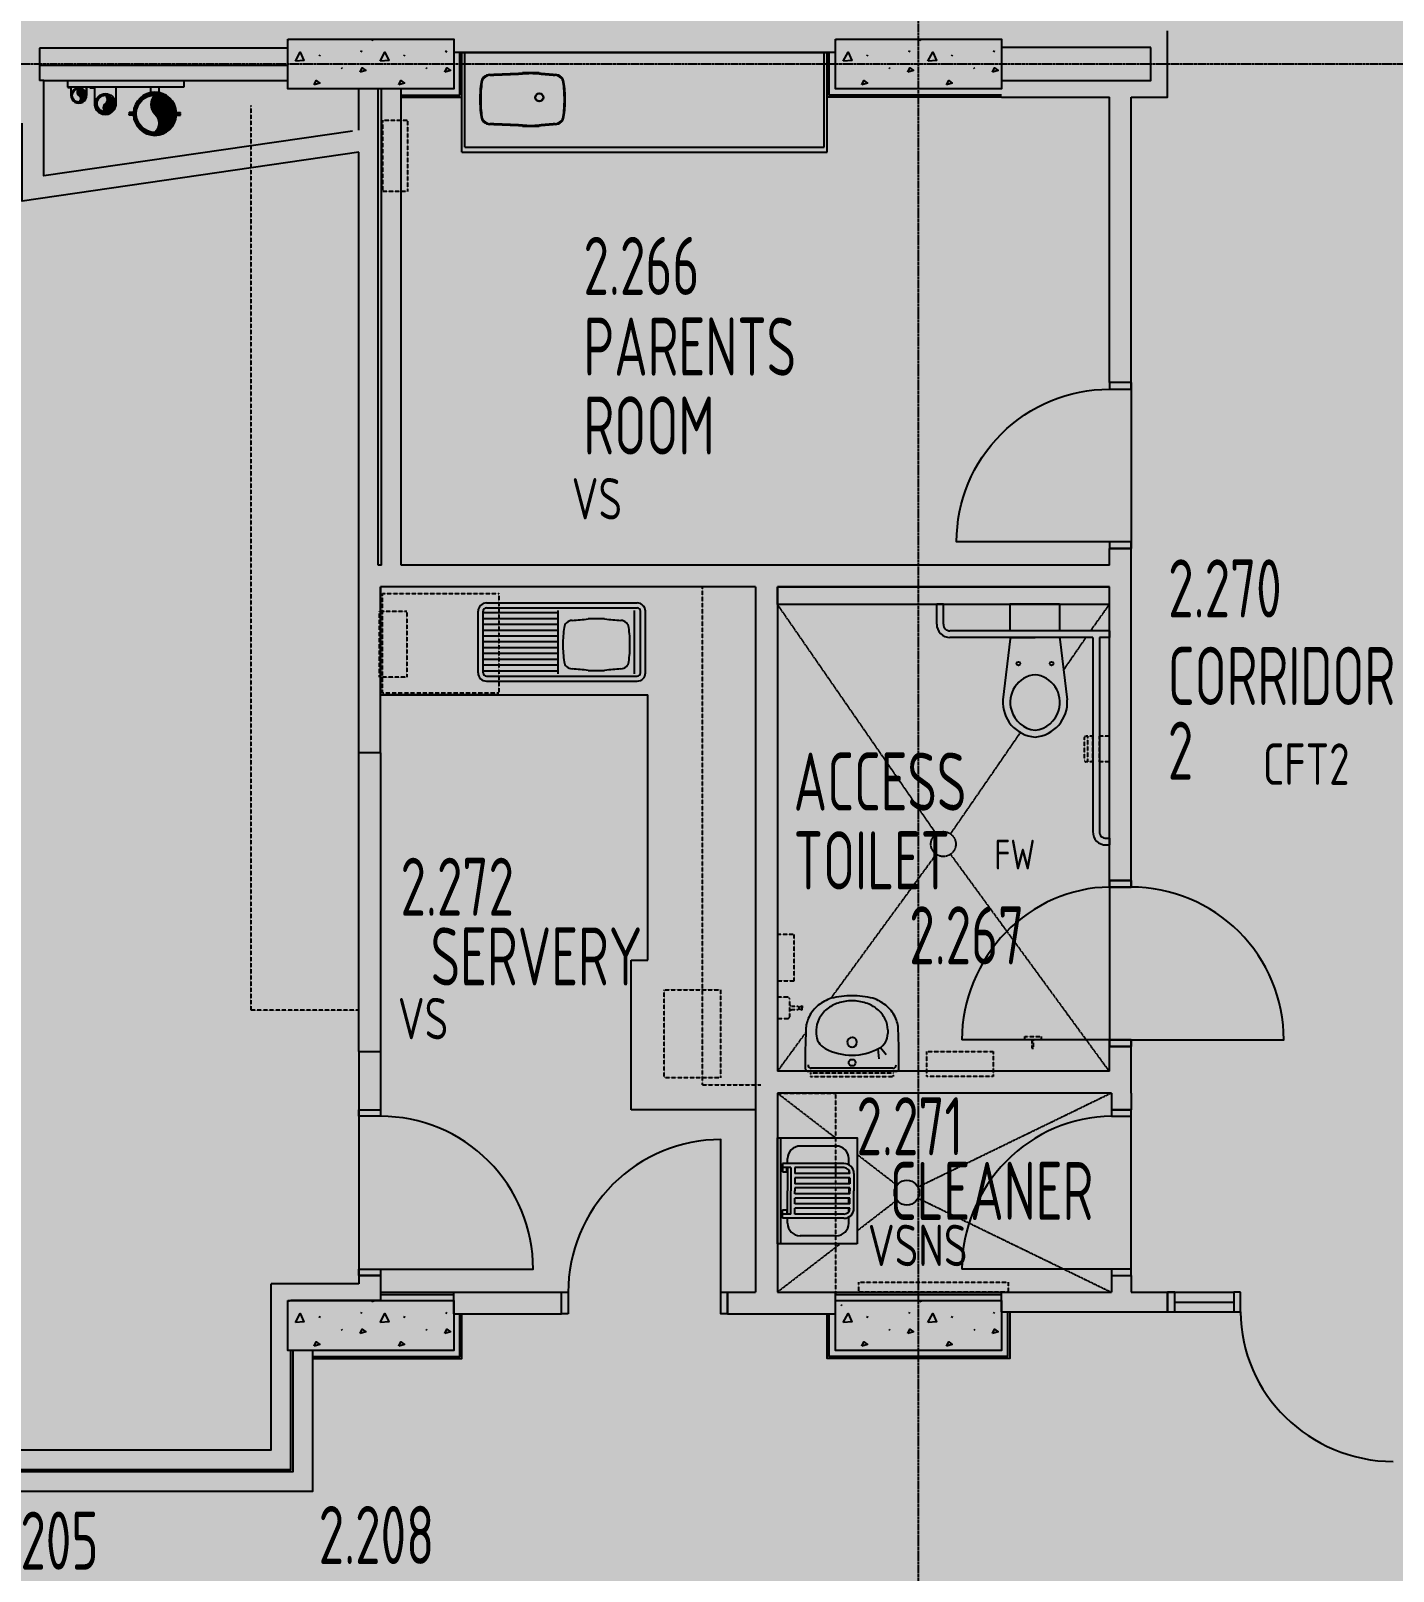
# Model space of a CAD drawing. Header units: millimetres. Extents: x -45258 to 103756, y -3540 to 105026.
# Drawn here: x 7626 to 15833, y 7762 to 17043 of the extents above; entities that cross this region are included whole.
import ezdxf
from ezdxf.enums import TextEntityAlignment as Align

# ---------------------------------------------------------------- set-up
doc = ezdxf.new("R2010")
doc.units = ezdxf.units.MM
doc.header["$LTSCALE"] = 0.4
for name, pattern in [('BLD-80-FL-2$0$CENTER', [50.8, 31.75, -6.35, 6.35, -6.35]), ('BLD-80-FL-2$0$DASHED2', [9.525, 6.35, -3.175]), ('BLD-80-FL-2$0$HIDDEN2', [4.7625, 3.175, -1.5875])]:
    doc.linetypes.add(name, pattern=pattern)
for name, color, linetype in [('BLD-80-FL-2$0$DO-EXST-6CO', 6, 'Continuous'), ('BLD-80-FL-2$0$FL-EXST-8CO', 8, 'Continuous'), ('BLD-80-FL-2$0$FU-FIXD-8CO-EXST', 8, 'Continuous'), ('BLD-80-FL-2$0$HY-FITT-8CO-EXST', 8, 'Continuous'), ('BLD-80-FL-2$0$ST-GRID-9CE', 9, 'BLD-80-FL-2$0$CENTER'), ('BLD-80-FL-2$0$TX-EXST-6CO', 6, 'Continuous'), ('BLD-80-FL-2$0$WA-HTCH-8CO-EXST', 8, 'Continuous'), ('BLD-80-FL-2$0$WA-MASN-3CO-EXST', 3, 'Continuous'), ('BLD-80-FL-2$0$WA-PART-6C0-EXST', 6, 'Continuous'), ('BLD-80-FL-2$0$WN-EXST-8CO', 8, 'Continuous'), ('XREF', 8, 'Continuous')]:
    doc.layers.add(name, color=color, linetype=linetype)
doc.layers.add('BLD-80-FL-2$0$FU-LOOS-8H2-EXST', color=8, linetype='BLD-80-FL-2$0$HIDDEN2', lineweight=25)
doc.layers.add('BLD-80-FL-2$0$SI-BUIL-253CO', color=253, linetype='Continuous', lineweight=25)
doc.styles.add('BLD-80-FL-2$0$ISO3098B', font='isocp2.shx', dxfattribs={"width": 0.8})

# ---------------------------------------------------------------- blocks, each defined once
blk = doc.blocks.new('BLD-80-FL-2', base_point=(226.58, 457.44))
at = {"layer": 'BLD-80-FL-2$0$SI-BUIL-253CO'}
h = blk.add_hatch(color=256, dxfattribs=at)
h.dxf.hatch_style = 1
h.paths.add_polyline_path([(33930.98, 4350.99), (36240.99, 4350.99), (36240.99, 199.98), (33930.98, 199.98)], flags=16)
h.paths.add_polyline_path([(38800, 6450.02), (41466.66, 6450.02), (41466.66, 3400.02), (38800, 3400.02)], flags=16)
h.paths.add_polyline_path([(36350, 2900.02), (39550, 2900.02), (39550, 200.02), (36350, 200.02)], flags=16)
h.paths.add_polyline_path([(41566.66, 6450.02), (44233.32, 6450.02), (44233.32, 3400.02), (41566.66, 3400.02)], flags=16)
h.paths.add_polyline_path([(38700, 6950.02), (38700, 3000.02), (36349.99, 3000.02), (36349.99, 6950.02), (29849.99, 6950.01), (29849.99, 8700.01), (27292.54, 8700.01), (27292.54, 8818.01), (28771.29, 18568.34), (29466.85, 23152.04), (16621.8, 25100.52), (16625.04, 25122.94), (16625.04, 27379.99), (12299.98, 27379.99), (12299.98, 27100), (13799.98, 27100), (13799.98, 25086.47), (219.98, 23282.48), (219.98, 19520), (3199.98, 19520), (3199.98, 17500), (199.98, 17500), (199.98, 17220), (1349.98, 17220), (1349.98, 16017.89), (739.79, 15927.75), (772.65, 15705.27), (-1172.02, 15418.02), (-327.38, 9699.99), (849.99, 9699.99), (849.99, 9474.99), (4649.78, 9474.99), (4649.78, 6950), (3600, 6950), (3600, 2989.93), (10761.85, 2240.02), (10784.76, 2458.82), (10752.61, 2462.19), (10752.61, 2550.02), (16300, 2550), (16300.02, 1881.32), (16155.36, 1896.47), (16132.45, 1677.66), (19500, 1325.05), (19500.01, 149.98), (18899.98, 147.57), (18900, -130.02), (47099.98, -129.97), (47099.98, 150.03), (46250, 150.03), (46250, 2900.03), (46999.99, 2900.03), (46999.99, 3399.98), (44333.26, 3399.98), (44333.26, 6450.02), (47099.99, 6450.02), (47099.99, 6950.02)])
at = {"layer": 'BLD-80-FL-2$0$DO-EXST-6CO'}
for points in [[(14349.99, 14421.02), (13429.99, 14421.02), (13429.99, 14421.02, -0.4142136), (14349.99, 15341.02)], [(14480.99, 11421.01), (15400.99, 11421.01), (15400.99, 11421.01, 0.4142136), (14481, 12341.01)], [(9958.99, 10040), (10878.99, 10040), (10878.99, 10040, 0.4142136), (9958.99, 10960)], [(12009.99, 9900), (12009.99, 10820), (12009.99, 10820.01, 0.4142136), (11089.99, 9900.01)]]:
    blk.add_lwpolyline(points, format="xyb", dxfattribs=at)
for points in [[(14480.99, 15341.02), (14480.99, 15381.02), (14349.99, 15381.02), (14349.99, 15341.02)], [(14480.99, 14381.02), (14480.98, 14421.01), (14349.99, 14421.02), (14349.99, 14381.02)], [(14480.98, 12341.01), (14480.98, 12381.01), (14349.99, 12381.01), (14349.99, 12341.01)], [(14350, 12341.01), (14350.01, 12381.01), (14481, 12381.01), (14481, 12341.01)], [(14350, 11381.01), (14350, 11421.01), (14480.99, 11421.01), (14480.99, 11381.01)], [(14480.99, 11381.01), (14480.99, 11421.01), (14350, 11421.01), (14350, 11381.01)], [(9827.99, 10960), (9827.99, 11000), (9958.99, 11000), (9958.99, 10960)], [(14480.99, 10960.01), (14480.99, 11000.01), (14362.99, 11000.01), (14362.99, 10960.01)], [(9827.99, 10000), (9827.99, 10040), (9958.99, 10040), (9958.99, 10000)], [(14481, 10000.01), (14481, 10040.01), (14363, 10040.01), (14363, 10000.01)], [(11089.99, 9769), (11049.99, 9769), (11049.99, 9900.01), (11089.99, 9900)], [(12049.99, 9769), (12009.99, 9769), (12009.99, 9900), (12049.99, 9900)], [(15140, 9900.01), (15099.99, 9900.01), (15100, 9782.01), (15140, 9782.01)]]:
    blk.add_lwpolyline(points, close=True, dxfattribs=at)
for points in [[(14350, 11421.01), (13460.99, 11421)], [(14363, 10040.01), (13461, 10040)]]:
    blk.add_lwpolyline(points, dxfattribs=at)
for centre, major_axis, ratio, start_param, end_param in [((14339.89, 11431.11), (-260.04, -875.08), 0.9594734, 3.4304479, 5.0012443), ((14357.13, 10045.87), (-260.89, -877.94), 0.9765413, 3.4304479, 5.0012443), ((16054.13, 9776.14), (877.93, -260.88), 0.9765544, 3.4304376, 5.0012339)]:
    blk.add_ellipse(centre, major_axis=major_axis, ratio=ratio, start_param=start_param, end_param=end_param, dxfattribs=at)
at = {"layer": 'BLD-80-FL-2$0$FL-EXST-8CO'}
for p, q in [((10449.98, 17369.01), (12649.98, 17369.01)), ((10449.98, 16769.01), (10449.98, 17369.01)), ((10467.98, 16799.01), (10467.98, 17360.53)), ((12631.98, 16799.01), (12631.98, 17369.01)), ((12649.98, 16769.01), (12649.98, 17369.01)), ((10467.98, 16799.01), (12631.98, 16799.01)), ((10449.98, 16769.01), (12649.98, 16769.01)), ((14480.99, 15381.02), (14480.99, 14381.02)), ((9958.99, 14150.01), (9958.99, 13500.01)), ((9827.99, 11350.01), (9827.99, 13150.01)), ((9958.99, 13150.01), (9958.99, 11350.01)), ((14349.99, 12381.01), (14349.99, 11381.01)), ((9827.99, 11000), (9827.99, 10000)), ((14481, 10015.73), (14481, 10960.01))]:
    blk.add_line(p, q, dxfattribs=at)
at = {"layer": 'BLD-80-FL-2$0$FL-EXST-8CO', "linetype": 'BLD-80-FL-2$0$DASHED2'}
for p, q in [((13307.41, 12661.75), (12349.99, 14045.01)), ((14349.99, 14045.01), (14236.08, 13885.01)), ((14208.61, 13845.01), (14074.68, 13650.82)), ((13816.2, 13276.01), (13392.57, 12661.75)), ((13306.4, 12538.98), (12671.2, 11670.3)), ((14349.99, 11231.01), (13393.58, 12538.98)), ((12521.12, 11465.05), (12349.99, 11231.01)), ((12349.99, 11100.01), (12700.09, 10830.73)), ((14362.99, 11100.01), (13197.37, 10533.11)), ((12830.07, 10730.76), (13070.62, 10545.73)), ((13070.62, 10454.28), (12830.07, 10269.26)), ((13197.37, 10466.91), (14363, 9900)), ((12727.97, 10190.73), (12349.99, 9900))]:
    blk.add_line(p, q, dxfattribs=at)
blk.add_circle((13349.99, 12600.01), 75, dxfattribs=at)
at = {"layer": 'BLD-80-FL-2$0$FU-FIXD-8CO-EXST'}
for p, q in [((9958.99, 13500.01), (11568.99, 13500.01)), ((11568.99, 11900.01), (11568.99, 13500.01)), ((11468.99, 11000.01), (11468.99, 11900.01)), ((11468.99, 11900.01), (11568.99, 11900.01)), ((11568.99, 11000.01), (11468.99, 11000.01)), ((12218.99, 11000.02), (11568.99, 11000.01))]:
    blk.add_line(p, q, dxfattribs=at)
at = {"layer": 'BLD-80-FL-2$0$FU-LOOS-8H2-EXST'}
for p, q in [((9177.99, 17049.99), (9177.99, 11599.98)), ((9972.83, 16531.31), (9972.83, 16962.29)), ((9972.83, 16962.29), (10122.12, 16962.29)), ((10122.12, 16962.29), (10122.12, 16531.31)), ((10122.12, 16531.31), (9972.83, 16531.31)), ((9971.71, 14110.07), (10671.71, 14110.07)), ((9971.71, 13510.07), (9971.71, 14110.07)), ((10671.71, 14110.07), (10671.71, 13510.07)), ((11899.93, 11150), (11899.93, 14149.99)), ((9952.33, 13606.12), (9952.33, 14003.95)), ((9952.33, 14003.95), (10118.2, 14003.95)), ((10118.2, 14003.95), (10118.2, 13606.12)), ((10118.2, 13606.12), (9952.33, 13606.12)), ((10671.71, 13510.07), (9971.71, 13510.07)), ((14198.93, 13239.99), (14198.93, 13105.99)), ((14249.93, 13249.99), (14208.93, 13249.99)), ((14218.93, 13249.99), (14218.93, 13095.99)), ((14249.93, 13095.99), (14249.93, 13249.99)), ((14289.93, 13095.99), (14289.93, 13249.99)), ((14349.93, 13249.99), (14289.93, 13249.99)), ((14349.93, 13249.99), (14349.93, 13095.99)), ((14249.93, 13095.99), (14208.93, 13095.99)), ((14349.93, 13095.99), (14289.93, 13095.99)), ((12451.93, 12056), (12349.93, 12056)), ((12349.93, 12056), (12349.93, 11776.99)), ((12451.93, 11776.99), (12451.93, 12056)), ((11667.39, 11723.01), (12007.86, 11723.01)), ((11667.39, 11191.26), (11667.39, 11723.01)), ((12007.86, 11723.01), (12007.86, 11191.26)), ((12349.93, 11776.99), (12451.93, 11776.99)), ((12415.93, 11677.01), (12349.93, 11676.98)), ((12349.93, 11676.98), (12350, 11549.98)), ((12425.94, 11667.02), (12415.93, 11677.01)), ((12425.99, 11560.02), (12425.94, 11667.02)), ((12435.9, 11626.02), (12425.96, 11626.02)), ((12425.97, 11601.02), (12435.97, 11601.02)), ((12435.9, 11626.02), (12435.9, 11623.52)), ((12435.9, 11623.52), (12475.9, 11623.54)), ((12435.91, 11603.52), (12475.91, 11603.54)), ((12435.91, 11601.02), (12435.91, 11603.52)), ((12475.9, 11623.54), (12475.9, 11618.54)), ((12475.9, 11618.54), (12485.9, 11618.55)), ((12475.91, 11608.54), (12485.91, 11608.55)), ((12475.91, 11603.54), (12475.91, 11608.54)), ((12485.9, 11618.55), (12485.9, 11621.55)), ((12485.9, 11621.55), (12495.9, 11621.55)), ((12485.91, 11608.55), (12485.91, 11605.55)), ((12485.91, 11605.55), (12495.91, 11605.55)), ((12495.9, 11621.55), (12495.9, 11626.55)), ((12495.9, 11626.55), (12499.9, 11626.55)), ((12495.91, 11605.55), (12495.91, 11600.55)), ((12499.9, 11626.55), (12500.22, 11613.55)), ((12499.91, 11600.55), (12500.22, 11613.55)), ((9827.99, 11599.98), (9177.99, 11599.98)), ((12350, 11549.98), (12416, 11550.01)), ((12416, 11550.01), (12425.99, 11560.02)), ((12495.91, 11600.55), (12499.91, 11600.55)), ((13249.93, 11349.99), (13649.93, 11349.99)), ((13249.93, 11199.99), (13249.93, 11349.99)), ((13649.93, 11349.99), (13649.93, 11199.99)), ((12007.86, 11191.26), (11667.39, 11191.26)), ((11899.93, 11150), (12249.93, 11150)), ((13049.93, 11219.99), (12549.93, 11219.99)), ((12549.93, 11219.99), (12549.93, 11199.99)), ((12549.93, 11199.99), (13049.93, 11199.99)), ((13049.93, 11199.99), (13049.93, 11219.99)), ((13649.93, 11199.99), (13249.93, 11199.99)), ((12349.93, 11099.99), (12699.93, 11099.99)), ((12699.93, 11099.99), (12699.93, 9886.98)), ((12840.35, 9899.98), (12840.35, 9959.98)), ((12840.35, 9959.98), (13740.35, 9959.98)), ((13740.35, 9959.98), (13740.35, 9899.98)), ((13740.35, 9899.98), (12840.35, 9899.98))]:
    blk.add_line(p, q, dxfattribs=at)
for points in [[(13841.42, 11439.99), (13938.42, 11439.99), (13938.42, 11419.99), (13841.42, 11419.99)], [(13893.42, 11419.99), (13883.42, 11419.99), (13883.42, 11369.99), (13893.42, 11369.99)]]:
    blk.add_lwpolyline(points, close=True, dxfattribs=at)
for centre, start, end in [((14208.93, 13239.99), 90.000009, 180.000009), ((14208.93, 13105.99), 180.000009, 270.000009)]:
    blk.add_arc(centre, 10, start, end, dxfattribs=at)
at = {"layer": 'BLD-80-FL-2$0$HY-FITT-8CO-EXST'}
for p, q in [((8074.99, 17160), (8074.99, 17200)), ((8074.99, 17200), (8774.99, 17200)), ((8774.99, 17200), (8774.99, 17160)), ((8774.99, 17160), (8074.99, 17160)), ((8096.59, 17160), (8074.99, 17160)), ((8074.99, 17160), (8074.99, 17157.84)), ((8074.99, 17157.84), (8094.43, 17157.84)), ((8094.43, 17157.84), (8094.43, 17110.7)), ((8096.59, 17110.7), (8096.59, 17160)), ((8132.09, 17128.72), (8152.61, 17149.25)), ((8132.32, 17134.61), (8147.92, 17150.21)), ((8132.94, 17123.92), (8156.82, 17147.8)), ((8134.49, 17119.81), (8160.68, 17146)), ((8135.44, 17143.39), (8142.71, 17150.66)), ((8136.59, 17116.26), (8164.21, 17143.88)), ((8139.17, 17113.18), (8167.46, 17141.47)), ((8142.17, 17110.52), (8170.42, 17138.77)), ((8145.12, 17107.82), (8173.09, 17135.79)), ((8146.69, 17075.44), (8181.91, 17110.66)), ((8147.62, 17104.66), (8175.46, 17132.5)), ((8148.12, 17071.22), (8181.43, 17104.53)), ((8149.67, 17101.05), (8177.53, 17128.91)), ((8151.12, 17096.84), (8179.26, 17124.99)), ((8151.4, 17085.81), (8181.58, 17115.99)), ((8151.85, 17091.92), (8180.64, 17120.71)), ((8155.74, 17073.18), (8179.44, 17096.88)), ((8188.71, 17160), (8187.31, 17160)), ((8187.31, 17160), (8187.31, 17110.7)), ((8188.71, 17110.7), (8188.71, 17160)), ((8238.71, 17160), (8208.71, 17160)), ((8208.71, 17160), (8208.71, 17157)), ((8208.71, 17157), (8235.71, 17157)), ((8235.71, 17157), (8235.71, 17061.53)), ((8238.71, 17061.53), (8238.71, 17160)), ((8307.64, 17105.6), (8351.66, 17061.58)), ((8309.43, 17110.88), (8351.07, 17069.24)), ((8313.17, 17078.85), (8348.36, 17043.67)), ((8313.53, 17092.64), (8351.25, 17054.91)), ((8314.09, 17085), (8350.08, 17049.02)), ((8318.95, 17108.43), (8348.58, 17078.8)), ((8366.66, 17160), (8364.71, 17160)), ((8364.71, 17160), (8364.71, 17061.53)), ((8366.66, 17061.53), (8366.66, 17160)), ((8574.99, 17127.82), (8574.99, 17160)), ((8575.9, 17055.99), (8628.84, 17108.93)), ((8576.75, 17045.53), (8637.49, 17106.27)), ((8576.85, 17068.26), (8619.55, 17110.96)), ((8578.66, 17036.12), (8645.59, 17103.05)), ((8580.72, 17083.44), (8609.54, 17112.26)), ((8581.49, 17027.64), (8653.18, 17099.33)), ((8585.11, 17019.94), (8660.32, 17095.15)), ((8589.37, 17012.9), (8667.01, 17090.54)), ((8594.25, 17006.46), (8673.29, 17085.5)), ((8599.67, 17000.57), (8679.17, 17080.07)), ((8624.99, 17127.82), (8624.99, 17160)), ((8289.39, 17039), (8315.04, 17013.34)), ((8289.67, 17031.64), (8309.18, 17012.13)), ((8290.45, 17045.01), (8320.3, 17015.15)), ((8292.39, 17050.14), (8325.12, 17017.4)), ((8293.58, 17020.66), (8302.67, 17011.57)), ((8295.02, 17054.58), (8329.55, 17020.05)), ((8298.24, 17058.43), (8333.6, 17023.07)), ((8301.99, 17061.75), (8337.3, 17026.44)), ((8305.68, 17065.13), (8340.64, 17030.16)), ((8308.8, 17069.08), (8343.61, 17034.27)), ((8311.37, 17073.58), (8346.18, 17038.77)), ((8470.2, 17007.74), (8444.99, 17007.74)), ((8444.99, 17002.74), (8444.99, 17007.74)), ((8475.01, 17002.74), (8444.99, 17002.74)), ((8475.01, 16997.74), (8444.99, 16997.74)), ((8444.99, 16992.74), (8444.99, 16997.74)), ((8470.2, 16992.74), (8444.99, 16992.74)), ((8599.99, 16887.74), (8712.44, 17000.2)), ((8605.18, 16994.76), (8684.64, 17074.22)), ((8610.1, 16988.37), (8689.71, 17067.98)), ((8612.02, 16888.47), (8711.76, 16988.21)), ((8614.41, 16981.37), (8694.37, 17061.32)), ((8618.08, 16973.72), (8698.59, 17054.23)), ((8619.83, 16918.9), (8711.94, 17011.01)), ((8621.04, 16965.36), (8702.36, 17046.69)), ((8623.08, 16956.09), (8705.64, 17038.65)), ((8623.31, 16933.7), (8710.51, 17020.9)), ((8623.99, 16945.69), (8708.38, 17030.08)), ((8724.96, 17002.74), (8754.99, 17002.74)), ((8724.96, 16997.74), (8754.99, 16997.74)), ((8729.77, 17007.74), (8754.99, 17007.74)), ((8729.77, 16992.74), (8754.99, 16992.74)), ((8754.99, 17002.74), (8754.99, 17007.74)), ((8754.99, 16992.74), (8754.99, 16997.74)), ((8625.58, 16890.71), (8709.47, 16974.6)), ((8642.16, 16895.98), (8704.18, 16958)), ((8668.88, 16911.39), (8689.01, 16931.52)), ((10597.14, 14052.71), (11505.14, 14052.71)), ((10597.14, 14022.71), (11505.14, 14022.71)), ((13309.99, 13925.01), (13309.99, 14045.01)), ((13349.99, 14045.01), (13309.99, 14045.01)), ((13349.99, 13925.01), (13349.99, 14045.01)), ((13749.94, 14045.01), (13749.94, 13885.01)), ((14049.94, 14045.01), (13749.94, 14045.01)), ((14049.94, 14045.01), (14049.94, 13885.01)), ((10547.14, 13631.71), (10547.14, 14002.71)), ((10577.14, 13631.71), (10577.14, 14002.71)), ((11030.14, 13992.71), (10577.14, 13992.71)), ((11030.14, 13957.71), (10577.14, 13957.71)), ((11030.14, 13922.71), (10577.14, 13922.71)), ((11030.14, 13626.71), (11030.14, 14007.71)), ((11490.14, 13626.71), (11490.14, 14007.71)), ((11525.14, 13631.71), (11525.14, 14002.71)), ((11555.14, 13631.71), (11555.14, 14002.71)), ((11030.14, 13887.71), (10577.14, 13887.71)), ((11030.14, 13852.71), (10577.14, 13852.71)), ((14349.99, 13885.01), (13389.99, 13885.01)), ((14249.99, 13845.01), (13389.99, 13845.01)), ((13753.06, 13836.04), (13708.49, 13469.41)), ((13754.26, 13844.64), (13753.06, 13836.04)), ((13754.26, 13844.64), (13902.16, 13844.73)), ((14050.06, 13844.82), (13902.16, 13844.73)), ((14050.06, 13844.82), (14051.47, 13834.32)), ((14051.57, 13834.32), (14096.29, 13469.65)), ((14249.99, 13845.01), (14249.99, 12675.01)), ((14289.99, 13845.01), (14289.99, 12675.01)), ((14349.99, 13845.01), (14289.99, 13845.01)), ((14349.99, 13885.01), (14349.99, 13845.01)), ((11030.14, 13817.71), (10577.14, 13817.71)), ((11030.14, 13782.71), (10577.14, 13782.71)), ((11030.14, 13747.71), (10577.14, 13747.71)), ((11030.14, 13712.71), (10577.14, 13712.71)), ((11030.14, 13677.71), (10577.14, 13677.71)), ((11030.14, 13641.71), (10577.14, 13641.71)), ((10597.14, 13611.71), (11505.14, 13611.71)), ((10597.14, 13581.71), (11505.14, 13581.71)), ((14329.99, 12635.01), (14349.99, 12635.01)), ((14349.99, 12635.01), (14349.99, 12595.01)), ((14329.99, 12595.01), (14349.99, 12595.01)), ((12584.58, 11481.33), (12584.58, 11456.96)), ((13015.37, 11481.36), (13015.37, 11458.04)), ((12956.06, 11366.46), (12961.44, 11305.51)), ((12970.75, 11374.78), (13005.44, 11331.91)), ((12536.54, 11231.01), (13063.44, 11231.01)), ((13045.74, 11249.51), (12554.24, 11249.51)), ((12370.07, 10190.73), (12370.07, 10830.73)), ((12705.07, 10780.73), (12487.07, 10780.73)), ((12751.46, 10675.73), (12381.24, 10675.73)), ((12381.24, 10675.73), (12381.24, 10625.73)), ((12412.07, 10676.51), (12412.07, 10705.73)), ((12780.07, 10668.56), (12780.07, 10705.73)), ((12431.24, 10650.73), (12381.24, 10650.73)), ((12412.07, 10650.58), (12412.07, 10510.73)), ((12431.24, 10650.73), (12431.24, 10510.73)), ((12751.46, 10650.73), (12456.24, 10650.73)), ((12456.24, 10650.73), (12456.24, 10614.73)), ((12786.46, 10614.73), (12456.24, 10614.73)), ((12786.46, 10589.73), (12456.24, 10589.73)), ((12456.24, 10589.73), (12456.24, 10553.73)), ((12780.07, 10634.28), (12780.07, 10615.05)), ((12780.07, 10589.12), (12780.07, 10554.55)), ((12786.46, 10589.73), (12786.46, 10553.73)), ((12811.46, 10615.73), (12811.46, 10510.73)), ((12412.07, 10370.88), (12412.07, 10510.73)), ((12431.24, 10370.73), (12431.24, 10510.73)), ((12786.46, 10553.73), (12456.24, 10553.73)), ((12786.46, 10528.73), (12456.24, 10528.73)), ((12456.24, 10528.73), (12456.24, 10510.73)), ((12456.24, 10492.73), (12456.24, 10510.73)), ((12786.46, 10492.73), (12456.24, 10492.73)), ((12780.07, 10528.55), (12780.07, 10493.98)), ((12786.46, 10528.73), (12786.46, 10510.73)), ((12786.46, 10492.73), (12786.46, 10510.73)), ((12811.46, 10405.73), (12811.46, 10510.73)), ((12381.24, 10345.73), (12381.24, 10395.73)), ((12786.46, 10467.73), (12456.24, 10467.73)), ((12456.24, 10431.73), (12456.24, 10467.73)), ((12786.46, 10431.73), (12456.24, 10431.73)), ((12786.46, 10406.73), (12456.24, 10406.73)), ((12456.24, 10370.73), (12456.24, 10406.73)), ((12780.07, 10432.34), (12780.07, 10466.9)), ((12780.07, 10385.52), (12780.07, 10406.41)), ((12786.46, 10431.73), (12786.46, 10467.73)), ((12431.24, 10370.73), (12381.24, 10370.73)), ((12751.46, 10345.73), (12381.24, 10345.73)), ((12412.07, 10315.73), (12412.07, 10344.95)), ((12751.46, 10370.73), (12456.24, 10370.73)), ((12780.07, 10315.73), (12780.07, 10352.26)), ((12705.07, 10240.73), (12487.07, 10240.73))]:
    blk.add_line(p, q, dxfattribs=at)
for points in [[(8141.95, 17150.7, 0.4988095), (8141.95, 17110.7, -0.4988095), (8141.95, 17070.7)], [(8599.99, 17112.74, 0.4282368), (8599.99, 17000.24, -0.4282368), (8599.99, 16887.74)], [(8599.99, 17112.74, 0.4282368), (8599.99, 17000.24, -0.4282368), (8599.99, 16887.74, 1), (8599.99, 17112.74)]]:
    blk.add_lwpolyline(points, format="xyb", dxfattribs=at)
blk.add_lwpolyline([(12830.07, 10190.73), (12350.07, 10190.73), (12350.07, 10830.73), (12830.07, 10830.73)], close=True, dxfattribs=at)
for points in [[(12381.24, 10625.73), (12406.24, 10625.73), (12406.24, 10650.73)], [(12381.24, 10395.73), (12406.24, 10395.73), (12406.24, 10370.73)]]:
    blk.add_lwpolyline(points, dxfattribs=at)
for centre, radius in [((8141.95, 17110.7), 45), ((8141.95, 17110.7), 40), ((8301.71, 17061.53), 60), ((8301.71, 17061.53), 50), ((8599.99, 17000.24), 120), ((8599.99, 17000.24), 112.5), ((10915.74, 17098.74), 25), ((10915.74, 17098.74), 23), ((13802.66, 13687.47), 11.09), ((14001.86, 13687.59), 11.09), ((12799.98, 11283.21), 20), ((13130.07, 10500.01), 75)]:
    blk.add_circle(centre, radius, dxfattribs=at)
for centre, radius, start, end in [((11263.12, 17089.87), 705.4, 171.75625, 180.308636), ((11263.12, 17089.87), 700.4, 171.75625, 180.308636), ((10614.45, 17184.37), 49.88, 132.865986, 172.417444), ((10614.45, 17184.37), 44.88, 132.865986, 172.417444), ((10624.27, 17172.09), 65.58, 95.858666, 131.766739), ((10624.27, 17172.09), 60.58, 95.858666, 131.766739), ((10864.73, 15996.15), 1250.69, 87.723614, 92.276291), ((10864.73, 15996.15), 1245.69, 87.723614, 92.276291), ((11316.17, 21273.09), 4052.23, 264.307172, 265.686394), ((11316.17, 21273.09), 4047.23, 264.307172, 265.686394), ((11005.2, 17172.09), 60.58, 48.233166, 84.141239), ((11005.2, 17172.09), 65.58, 48.233166, 84.141239), ((11015.01, 17184.37), 44.88, 7.582461, 47.133919), ((11015.01, 17184.37), 49.88, 7.582461, 47.133919), ((10366.34, 17089.87), 700.4, 359.691269, 8.243655), ((10366.34, 17089.87), 705.4, 359.691269, 8.243655), ((8141.57, 17110.7), 47.14, 180.00005, 0.00005), ((8141.95, 17110.7), 45.36, 180.00005, 0.00005), ((8282.88, 17086.53), 31.29, 306.979134, 53.020965), ((8301.71, 17061.53), 50, 270.00005, 90.00005), ((8282.88, 17086.53), 31.29, 306.979134, 53.020965), ((8599.99, 17000.24), 130, 3.307412, 176.692688), ((8599.99, 17000.24), 125, 1.146042, 178.854058), ((11263.12, 17082.32), 705.4, 179.691269, 188.243655), ((11263.12, 17082.32), 700.4, 179.691269, 188.243655), ((10366.34, 17082.32), 700.4, 351.75625, 0.308636), ((10366.34, 17082.32), 705.4, 351.75625, 0.308636), ((8301.18, 17061.53), 65.47, 180.00005, 0.00005), ((8301.71, 17061.53), 63, 180.00005, 0.00005), ((8320.53, 17036.53), 31.29, 126.979134, 233.020965), ((8320.53, 17036.53), 31.29, 126.979136, 233.020966), ((8599.99, 17000.24), 130, 183.307412, 356.692688), ((8599.99, 17000.24), 125, 181.146042, 358.854058), ((10614.45, 16987.82), 49.88, 187.582461, 227.133919), ((10614.45, 16987.82), 44.88, 187.582461, 227.133919), ((10624.27, 17000.1), 65.58, 228.233166, 264.141239), ((10624.27, 17000.1), 60.58, 228.233166, 264.141239), ((10864.73, 18176.04), 1250.69, 267.723614, 272.276291), ((10864.73, 18176.04), 1245.69, 267.723614, 272.276291), ((11316.16, 12899.09), 4052.23, 94.313511, 95.692733), ((11316.16, 12899.09), 4047.23, 94.313511, 95.692733), ((11005.2, 17000.1), 60.58, 275.858666, 311.766739), ((11005.2, 17000.1), 65.58, 275.858666, 311.766739), ((11015.01, 16987.82), 44.88, 312.865986, 352.417444), ((11015.01, 16987.82), 49.88, 312.865986, 352.417444), ((10597.14, 14002.71), 50, 89.999953, 179.999953), ((10597.14, 14002.71), 20, 89.999953, 179.999953), ((11505.14, 14002.71), 50, 359.999953, 89.999953), ((11505.14, 14002.71), 20, 359.999953, 89.999953), ((11109.86, 13899.99), 44.88, 132.865986, 172.417444), ((11119.67, 13887.71), 60.58, 95.858666, 131.766739), ((10808.71, 17988.71), 4052.23, 274.313511, 275.692733), ((11260.14, 12711.76), 1245.69, 87.723614, 92.276291), ((11711.58, 17988.71), 4052.23, 264.307172, 265.686394), ((11400.61, 13887.71), 60.58, 48.233166, 84.141239), ((11410.42, 13899.99), 44.88, 7.582461, 47.133919), ((13389.99, 13925.01), 80, 180.00005, 270.00005), ((13389.99, 13925.01), 40, 180.00005, 270.00005), ((11758.53, 13805.49), 700.4, 171.75625, 180.308636), ((10761.75, 13805.49), 700.4, 359.691269, 8.243655), ((11758.53, 13797.94), 700.4, 179.691269, 188.243655), ((10761.75, 13797.94), 700.4, 351.75625, 0.308636), ((11109.86, 13703.44), 44.88, 187.582461, 227.133919), ((11119.67, 13715.72), 60.58, 228.233166, 264.141239), ((10808.7, 9614.71), 4052.23, 84.307172, 85.686394), ((11260.14, 14891.66), 1245.69, 267.723614, 272.276291), ((11711.57, 9614.71), 4052.23, 94.313511, 95.692733), ((11400.61, 13715.72), 60.58, 275.858666, 311.766739), ((11410.42, 13703.43), 44.88, 312.865986, 352.417444), ((10597.14, 13631.71), 50, 179.999953, 269.999953), ((10597.14, 13631.71), 20, 179.999953, 269.999953), ((11505.14, 13631.71), 50, 269.999953, 359.999953), ((11505.14, 13631.71), 20, 269.999953, 359.999953), ((13918.98, 13455.21), 166.19, 95.760125, 196.605369), ((13885.82, 13455.19), 166.19, 343.464536, 84.30978), ((13919.66, 13455.66), 211.66, 176.287716, 265.3568), ((13885.13, 13455.64), 211.66, 274.713105, 3.782189), ((13917.63, 13449.76), 163.42, 194.909591, 264.687561), ((13887.17, 13449.74), 163.42, 275.382344, 345.160314), ((14329.99, 12675.01), 80, 180.00005, 270.00005), ((14329.99, 12675.01), 40, 180.00005, 270.00005), ((12751.88, 11432.48), 250.9, 108.05565, 128.2012), ((12784.38, 11432.48), 220.6, 108.056186, 128.201728), ((12798.49, 11162.73), 523.29, 89.83585, 103.74873), ((12799, 11393.91), 261.8, 90.006233, 108.480761), ((12798.98, 11381.55), 274.17, 71.950544, 90.002778), ((12801.48, 11162.73), 523.29, 76.25135, 90.164216), ((12815.58, 11432.48), 220.6, 51.805789, 71.95133), ((12848.09, 11432.48), 250.9, 51.79895, 71.94445), ((12687.27, 11481.34), 165.48, 152.240489, 180.003419), ((12719.77, 11481.34), 135.19, 152.240655, 180.003589), ((12880.18, 11481.35), 135.19, 0.003366, 27.7663), ((12912.7, 11481.34), 165.48, 359.99665, 27.75965), ((17536.26, 11267.73), 5019.02, 177.56083, 180.19883), ((12684.58, 11456.96), 100, 180.00005, 242.124459), ((12799.98, 11405.96), 28.76, 90.00005, 180.00005), ((12799.98, 11405.96), 28.76, 0.00005, 90.00005), ((12915.37, 11458.04), 100, 298.412176, 0.00005), ((8063.71, 11267.72), 5019.02, 359.80125, 2.43925), ((12798.97, 11673.22), 344.64, 242.124459, 298.412176), ((12799.98, 11405.96), 28.76, 180.00005, 270.00005), ((12799.98, 11405.96), 28.76, 270.00005, 0.00005), ((12536.55, 11250.33), 19.28, 180.050819, 270.00005), ((12554.22, 11268.75), 19.28, 178.53978, 270.00005), ((13045.75, 11268.75), 19.28, 270.00005, 1.46035), ((13063.42, 11250.33), 19.28, 270.00005, 359.94925), ((12487.07, 10705.73), 75, 89.9999, 179.9999), ((12705.07, 10705.73), 75, 359.9999, 89.9999), ((12751.46, 10615.73), 60, 359.9999, 89.9999), ((12751.46, 10615.73), 35, 359.9999, 89.9999), ((12751.46, 10405.73), 60, 269.9999, 359.9999), ((12751.46, 10405.73), 35, 269.9999, 359.9999), ((12487.07, 10315.73), 75, 179.9999, 269.9999), ((12705.07, 10315.73), 75, 269.9999, 359.9999)]:
    blk.add_arc(centre, radius, start, end, dxfattribs=at)
for centre, major_axis, ratio, start_param, end_param in [((9709.03, 24592.77), (7983.77, -2372.44), 0.8726889, 5.0765216, 5.1005935), ((9709.03, 24592.77), (7988.56, -2373.87), 0.8727653, 5.0765216, 5.1005935), ((9493.29, 7115.46), (2836.84, 9546.56), 0.814497, 0.189489, 0.213561), ((9493.29, 7115.46), (2838.26, 9551.35), 0.8145901, 0.189489, 0.213561), ((12729.57, 11452.14), (-36.88, 221.54), 0.9432946, 0.5017987, 0.9213635), ((12762.07, 11452.14), (-31.9, 191.66), 0.9344509, 0.5017891, 0.921354), ((12844.62, 11457.75), (-31.31, 188.09), 0.9242111, 5.0320678, 5.4516327), ((12877.13, 11457.75), (-36.28, 217.97), 0.934603, 5.0319483, 5.4515132)]:
    blk.add_ellipse(centre, major_axis=major_axis, ratio=ratio, start_param=start_param, end_param=end_param, dxfattribs=at)
at = {"layer": 'BLD-80-FL-2$0$ST-GRID-9CE'}
for p, q in [((13200, -2523.99), (13199.98, 31749.99)), ((84082.76, 17300), (-5320.19, 17300))]:
    blk.add_line(p, q, dxfattribs=at)
at = {"layer": 'BLD-80-FL-2$0$WA-HTCH-8CO-EXST'}
for p, q in [((9399.98, 17447.58), (9404.25, 17441.19)), ((9906.17, 17450.01), (9910.43, 17443.62)), ((9910.43, 17447.58), (9914.7, 17441.19)), ((12699.98, 17447.59), (12704.25, 17441.19)), ((13206.17, 17450.02), (13210.43, 17443.62)), ((13210.43, 17447.59), (13214.7, 17441.19)), ((9590.74, 17346.51), (9595, 17356.1)), ((9843.29, 17371.02), (9847.55, 17380.61)), ((10101.19, 17346.51), (10105.45, 17356.1)), ((10353.74, 17371.02), (10358, 17380.61)), ((12890.74, 17346.52), (12895, 17356.11)), ((13143.29, 17371.02), (13147.55, 17380.61)), ((13401.19, 17346.52), (13405.45, 17356.11)), ((13653.74, 17371.02), (13658, 17380.61)), ((9723.94, 17278.31), (9728.2, 17271.92)), ((10234.39, 17278.31), (10238.65, 17271.92)), ((13023.94, 17278.32), (13028.2, 17271.92)), ((13534.39, 17278.32), (13538.65, 17271.92)), ((9399.99, 9847.57), (9404.25, 9841.17)), ((9906.18, 9850), (9910.44, 9843.6)), ((9910.44, 9847.57), (9914.7, 9841.17)), ((13206.18, 9850), (13210.44, 9843.6)), ((13210.44, 9847.57), (13214.7, 9841.17)), ((9590.75, 9746.5), (9595.01, 9756.09)), ((9843.3, 9771), (9847.56, 9780.59)), ((10101.2, 9746.5), (10105.46, 9756.09)), ((10353.75, 9771), (10358.01, 9780.6)), ((12733.5, 9826.78), (12737.76, 9820.39)), ((12890.75, 9746.5), (12895.01, 9756.09)), ((13143.3, 9771.01), (13147.56, 9780.6)), ((13401.2, 9746.5), (13405.46, 9756.09)), ((13653.75, 9771.01), (13658.01, 9780.6)), ((9723.95, 9678.3), (9728.21, 9671.9)), ((10234.4, 9678.3), (10238.66, 9671.9)), ((13023.95, 9678.3), (13028.21, 9671.9)), ((13534.4, 9678.3), (13538.66, 9671.91))]:
    blk.add_line(p, q, dxfattribs=at)
for points in [[(9446.88, 17317.74), (9475.65, 17372.09), (9498.03, 17322.01), (9447.95, 17317.74)], [(9957.33, 17317.74), (9986.1, 17372.09), (10008.48, 17322.01), (9958.4, 17317.74)], [(12746.88, 17317.75), (12775.65, 17372.09), (12798.03, 17322.01), (12747.95, 17317.75)], [(13257.33, 17317.75), (13286.1, 17372.09), (13308.48, 17322.01), (13258.4, 17317.75)], [(9835.83, 17250.61), (9848.62, 17277.25), (9869.93, 17261.26), (9835.83, 17250.61)], [(10346.28, 17250.61), (10359.07, 17277.25), (10380.38, 17261.26), (10346.28, 17250.61)], [(13135.83, 17250.61), (13148.62, 17277.25), (13169.93, 17261.26), (13135.83, 17250.61)], [(13646.28, 17250.61), (13659.07, 17277.25), (13680.38, 17261.27), (13646.28, 17250.61)], [(9558.98, 17174.43), (9571.77, 17201.08), (9593.08, 17185.09), (9558.98, 17174.43)], [(10069.43, 17174.43), (10082.22, 17201.08), (10103.53, 17185.09), (10069.43, 17174.43)], [(12858.98, 17174.44), (12871.77, 17201.08), (12893.08, 17185.09), (12858.98, 17174.44)], [(13369.43, 17174.44), (13382.22, 17201.08), (13403.53, 17185.09), (13369.43, 17174.44)], [(9446.89, 9717.73), (9475.66, 9772.07), (9498.04, 9721.99), (9447.95, 9717.73)], [(9957.34, 9717.73), (9986.11, 9772.07), (10008.49, 9721.99), (9958.4, 9717.73)], [(12746.89, 9717.73), (12775.66, 9772.07), (12798.04, 9721.99), (12747.95, 9717.73)], [(13257.34, 9717.73), (13286.11, 9772.07), (13308.49, 9721.99), (13258.4, 9717.73)], [(9835.84, 9650.59), (9848.63, 9677.23), (9869.94, 9661.25), (9835.84, 9650.59)], [(10346.29, 9650.59), (10359.08, 9677.23), (10380.39, 9661.25), (10346.29, 9650.59)], [(13135.84, 9650.59), (13148.63, 9677.24), (13169.94, 9661.25), (13135.84, 9650.59)], [(13646.29, 9650.59), (13659.08, 9677.24), (13680.39, 9661.25), (13646.29, 9650.59)], [(9558.99, 9574.42), (9571.77, 9601.06), (9593.09, 9585.07), (9558.99, 9574.42)], [(10069.44, 9574.42), (10082.22, 9601.06), (10103.54, 9585.07), (10069.44, 9574.42)], [(12858.99, 9574.42), (12871.77, 9601.06), (12893.09, 9585.08), (12858.99, 9574.42)], [(13369.44, 9574.42), (13382.22, 9601.06), (13403.54, 9585.08), (13369.44, 9574.42)]]:
    blk.add_lwpolyline(points, dxfattribs=at)
at = {"layer": 'BLD-80-FL-2$0$WA-MASN-3CO-EXST'}
for points in [[(9399.98, 17450.01), (10399.98, 17450.01), (10399.98, 17150.01), (9399.98, 17150.01)], [(12699.98, 17450.02), (13699.98, 17450.02), (13699.98, 17150.02), (12699.98, 17150.02)], [(9399.99, 9850), (10399.99, 9850), (10399.99, 9550), (9399.99, 9550)], [(12699.99, 9850), (13699.99, 9850), (13699.99, 9550), (12699.99, 9550)]]:
    blk.add_lwpolyline(points, close=True, dxfattribs=at)
at = {"layer": 'BLD-80-FL-2$0$WA-PART-6C0-EXST'}
for p, q in [((9399.98, 17395.01), (7904.99, 17395.01)), ((7904.99, 17395.01), (7904.99, 17200)), ((12699.98, 17369.01), (10399.98, 17369.01)), ((10436.98, 17113.01), (10436.98, 17369.01)), ((10449.98, 17100.01), (10449.98, 17369.01)), ((14599.99, 17400.02), (13699.98, 17400.01)), ((7904.99, 17292), (9399.98, 17292)), ((7930.99, 17200), (7904.99, 17200)), ((7930.99, 17200), (9399.98, 17200)), ((9827.98, 16901.02), (9827.98, 17150.01)), ((9945.98, 17150.01), (9827.98, 17150.01)), ((9945.99, 14281.01), (9945.98, 17150.01)), ((9965.99, 14281.01), (9965.98, 17150.01)), ((10083.98, 17150.01), (9965.98, 17150.01)), ((10083.99, 14281.01), (10083.98, 17150.01)), ((10083.98, 17113.01), (10436.98, 17113.01)), ((10083.98, 17100.01), (10449.98, 17100.01)), ((13699.98, 17100.02), (14349.99, 17100.02)), ((14349.99, 15381.02), (14349.99, 17100.02)), ((14480.99, 15381.02), (14480.99, 17100.02)), ((9827.99, 14150.01), (9827.98, 16768.64)), ((14480.99, 15381.02), (14349.99, 15381.02)), ((14349.99, 14281.01), (14349.99, 14381.02)), ((14480.99, 14381.02), (14349.99, 14381.02)), ((14480.99, 12381.01), (14480.99, 14381.02)), ((9965.99, 14281.01), (9945.99, 14281.01)), ((14349.99, 14281.01), (10083.99, 14281.01)), ((9827.99, 13150.01), (9827.99, 14150.01)), ((9827.99, 14150.01), (9827.99, 14150.01)), ((9958.99, 13150.01), (9958.99, 14150.01)), ((12218.99, 14150.01), (9958.99, 14150.01)), ((12218.99, 14150.01), (12218.99, 9900)), ((12349.99, 14150.01), (12349.99, 11231.01)), ((14349.99, 14150.01), (12349.99, 14150.01)), ((12349.99, 14150.01), (14349.99, 14150.01)), ((12349.99, 14045.01), (12349.99, 14150.01)), ((14349.99, 12381.01), (14349.99, 14150.01)), ((14349.99, 14045.01), (14349.99, 14150.01)), ((12349.99, 14045.01), (14349.99, 14045.01)), ((9958.99, 13150.01), (9827.99, 13150.01)), ((14480.99, 12381.01), (14349.99, 12381.01)), ((9827.99, 11350.01), (9827.99, 11000)), ((9827.99, 11350.01), (9958.99, 11350.01)), ((9958.99, 11350.01), (9958.99, 11000)), ((14349.99, 11231.01), (14349.99, 11381.01)), ((14480.99, 11381.01), (14349.99, 11381.01)), ((14480.99, 11100.01), (14480.99, 11381.01)), ((14349.99, 11231.01), (12349.99, 11231.01)), ((12349.99, 11100.01), (12349.99, 9900)), ((14362.99, 11100.01), (12349.99, 11100.01)), ((14362.99, 11100.01), (14362.99, 11000.01)), ((14480.99, 11100.01), (14480.99, 11000.01)), ((9827.99, 11000), (9958.99, 11000)), ((14362.99, 11000.01), (14480.99, 11000.01)), ((9827.99, 9950), (9299.99, 9950)), ((9827.99, 10000), (9827.99, 9950)), ((9827.99, 10000), (9958.99, 10000)), ((9958.99, 10000), (9958.99, 9850)), ((14363, 10000.01), (14363, 9900)), ((14363, 10000.01), (14481, 10000.01)), ((14481, 10000.01), (14481, 9900)), ((9958.99, 9850), (9417.99, 9850)), ((9958.99, 9900), (10399.99, 9900)), ((9958.99, 9887), (10399.99, 9887)), ((10399.99, 9900), (11049.99, 9900)), ((10399.99, 9769), (10399.99, 9900)), ((11049.99, 9769), (11049.99, 9900)), ((12049.99, 9900), (12218.99, 9900)), ((12049.99, 9769), (12049.99, 9900)), ((12349.99, 9900), (12699.99, 9900)), ((12699.99, 9900), (13699.99, 9900)), ((12699.99, 9900), (13699.99, 9900)), ((12699.99, 9769), (12699.99, 9900)), ((12699.99, 9887), (13699.99, 9887)), ((12699.99, 9887), (13699.99, 9887)), ((13699.99, 9900), (14363, 9900)), ((13699.99, 9782), (13699.99, 9900)), ((14481, 9900), (14700, 9900)), ((14700, 9782), (14700, 9900)), ((10399.99, 9769), (11049.99, 9769)), ((12049.99, 9769), (12699.99, 9769)), ((13699.99, 9782), (14700, 9782))]:
    blk.add_line(p, q, dxfattribs=at)
for points in [[(14480.99, 17100.02), (14699.99, 17100.02), (14699.99, 17500.02)], [(13699.98, 17100.02), (12649.98, 17100.01), (12649.98, 17369.01)], [(13699.98, 17113.02), (12662.98, 17113.01), (12662.98, 17369.01)], [(13699.98, 17200.02), (14599.99, 17200.02), (14599.99, 17400.02)], [(9790.35, 16895.56), (7930.99, 16625.66), (7930.99, 17200)], [(9827.98, 16768.65), (7799.99, 16474.27), (7799.99, 16944)], [(4899.96, 9949.99), (4899.96, 8949.99), (9299.99, 8949.99), (9299.99, 9950)], [(4781.96, 9849.99), (4781.96, 8831.99), (9417.99, 8831.99), (9417.99, 9550)], [(9549.99, 9500), (10449.99, 9500), (10449.99, 9769)], [(9549.99, 9513), (10436.99, 9513), (10436.99, 9769)], [(13749.99, 9782), (13749.99, 9500), (12649.99, 9500), (12649.99, 9769)], [(13736.99, 9782), (13736.99, 9513), (12662.99, 9513), (12662.99, 9769)], [(9549.99, 9550), (9549.99, 8699.99), (4649.96, 8699.99)], [(9431.99, 9550), (9431.99, 8817.99), (4799.96, 8817.99)]]:
    blk.add_lwpolyline(points, dxfattribs=at)
at = {"layer": 'BLD-80-FL-2$0$WN-EXST-8CO'}
for p, q in [((14700, 9900), (15099.99, 9900.01)), ((14745, 9841), (15100, 9841.01)), ((14700.01, 9782), (15100.01, 9782.01))]:
    blk.add_line(p, q, dxfattribs=at)
blk.add_lwpolyline([(14700.01, 9782), (14745.01, 9782), (14745, 9900), (14700, 9900)], close=True, dxfattribs=at)
at = {"layer": 'BLD-80-FL-2$0$TX-EXST-6CO', "linetype": 'Continuous', "style": 'BLD-80-FL-2$0$ISO3098B', "width": 0.714286}
for s, p in [('2.266', (11181.87, 16258.7)), ('PARENTS', (11181.87, 15772.25)), ('ROOM', (11181.88, 15297.25)), ('2.270', (14704.22, 14315.56)), ('CORRIDOR', (14702.17, 13788.26)), ('2', (14702.17, 13338.26)), ('ACCESS', (12448.06, 13151.84)), ('TOILET', (12448.06, 12676.84)), ('2.272', (10079.55, 12517.86)), ('2.267', (13144.62, 12225.45)), ('2.271', (12826.91, 11075.24)), ('2.205', (7569.94, 8578.79)), ('2.208', (9586.72, 8612.61))]:
    blk.add_text(s, height=350, rotation=0.00005, dxfattribs=at).set_placement(p, align=Align.TOP_LEFT)
at = {"layer": 'BLD-80-FL-2$0$TX-EXST-6CO', "style": 'BLD-80-FL-2$0$ISO3098B'}
for s, height, rotation, width, p in [('VS', 250, 0.00005, 0.8, (11110.66, 14680.74)), ('CFT2', 250, 0.00005, 0.8, (15274.84, 13081.88)), ('FW', 180, 0.000072, 0.833333, (13657.11, 12536.84)), ('VS', 250, 0.00005, 0.8, (10063.35, 11548.67)), ('VSNS', 250, 0.00005, 0.8, (12895.06, 10181.97))]:
    blk.add_text(s, height=height, rotation=rotation, dxfattribs=dict(at, width=width)).set_placement(p, align=Align.MIDDLE_LEFT)
at = {"layer": 'BLD-80-FL-2$0$TX-EXST-6CO', "linetype": 'Continuous', "style": 'BLD-80-FL-2$0$ISO3098B', "width": 0.714286}
for s, p in [('SERVERY', (10898.84, 12098.23)), ('CLEANER', (13640.48, 10685.29))]:
    blk.add_text(s, height=350, rotation=0.00005, dxfattribs=at).set_placement(p, align=Align.TOP_CENTER)

msp = doc.modelspace()

# ---------------------------------------------------------------- block references
at = {"layer": 'XREF'}
msp.add_blockref('BLD-80-FL-2', (0, 0), dxfattribs=at)

doc.saveas('drawing.dxf')
